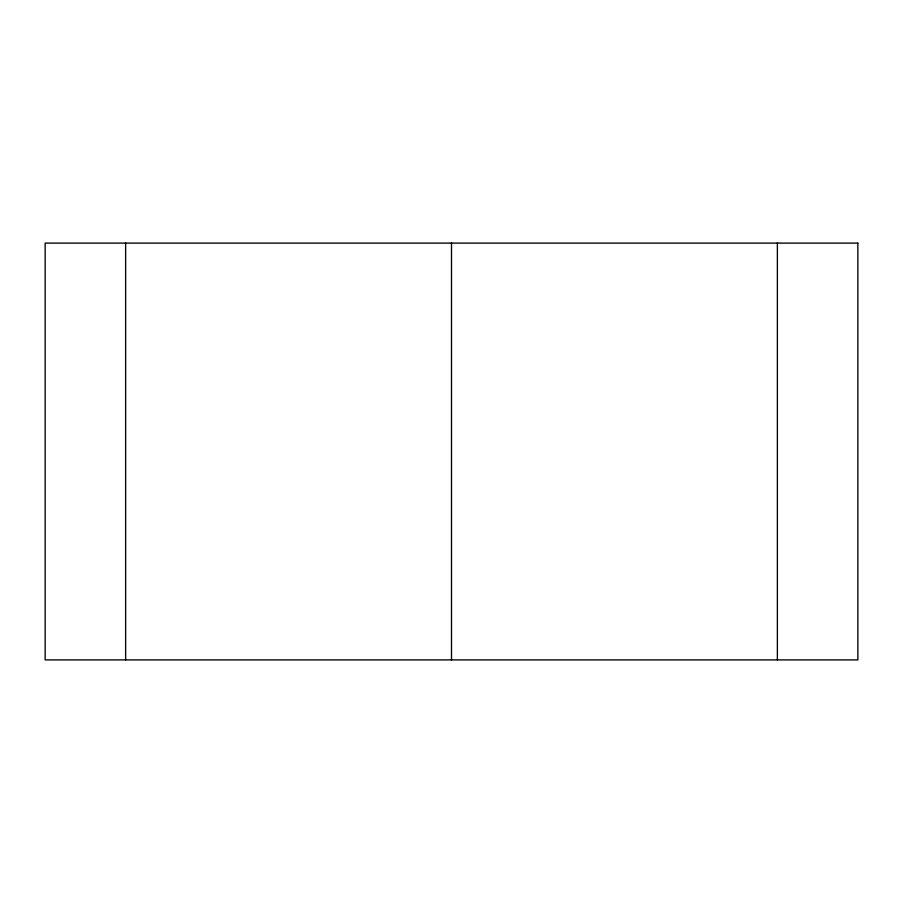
<?xml version="1.0" encoding="UTF-8"?>
<svg xmlns="http://www.w3.org/2000/svg" width="903" height="903" viewBox="0 0 903 903"><rect width="100%" height="100%" fill="white"/><g stroke="black" fill="none" stroke-linecap="round" stroke-linejoin="round"><path stroke-width="1.35" d="M777.37 243.099L777.37 659.901M451.5 243.099L451.5 659.901M125.63 243.099L125.63 659.901M857.85 243.099L45.15 243.099L45.15 659.901L857.85 659.901L857.85 243.099"/></g></svg>
